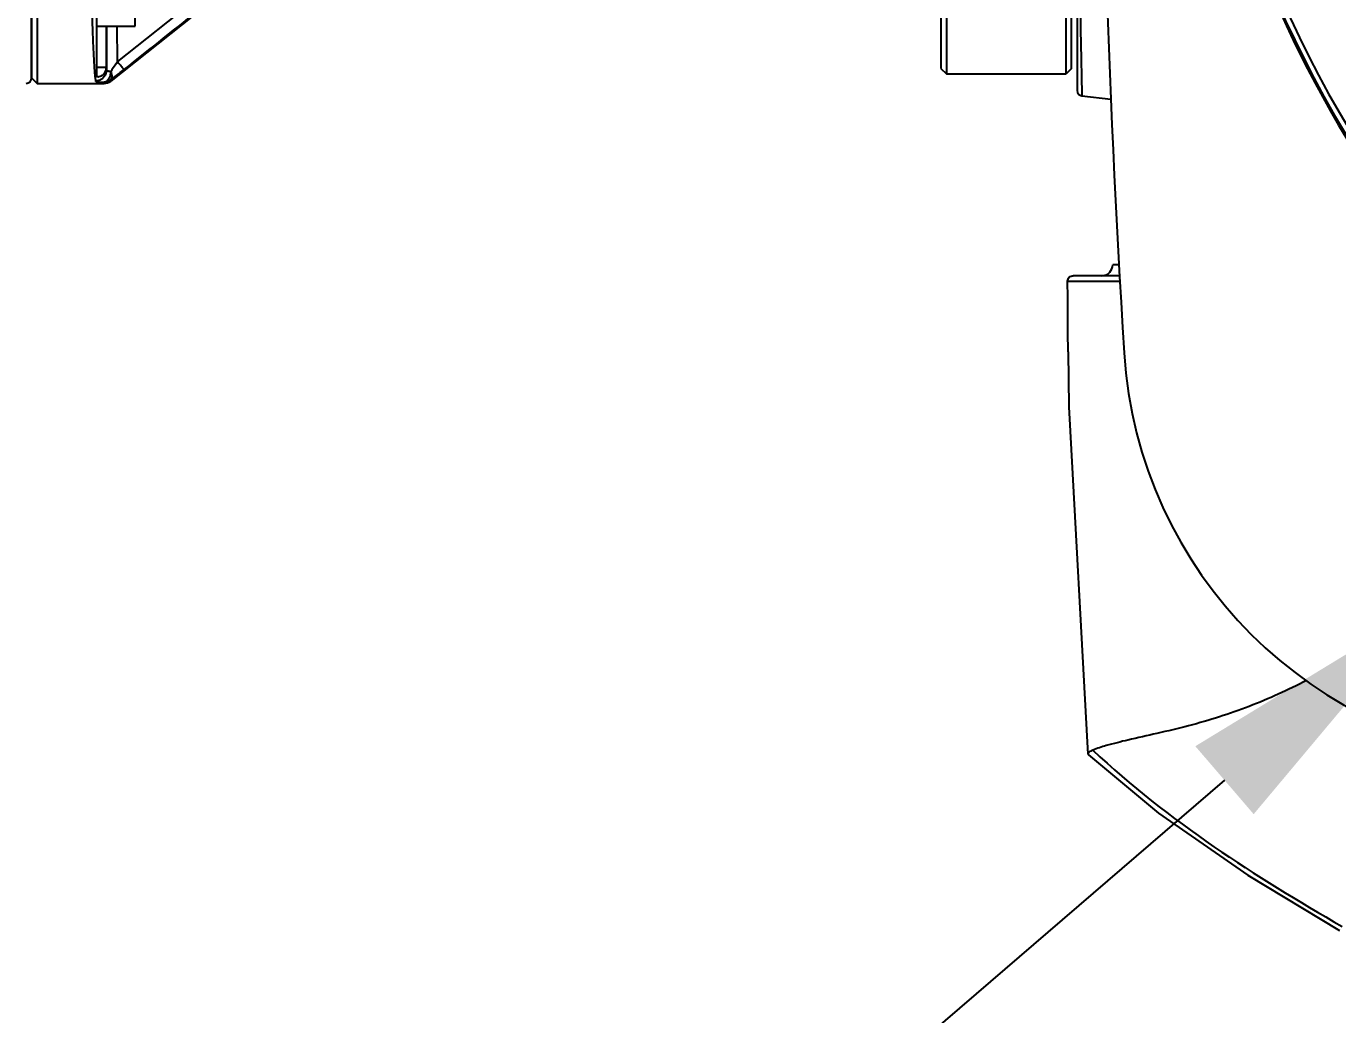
# Model space of a CAD drawing. Header units: millimetres. Extents: x 5828 to 6704, y 123 to 421.
# Drawn here: x 6413.49 to 6419.51, y 306.99 to 311.52 of the extents above; entities that cross this region are included whole.
import ezdxf
from ezdxf import colors
from ezdxf.entities.mleader import LeaderData, LeaderLine
from ezdxf.math import Vec2, Vec3

# ---------------------------------------------------------------- set-up
doc = ezdxf.new("R2010")
doc.units = ezdxf.units.MM
doc.layers.add('外形图', color=7, linetype='Continuous')
doc.layers.add('多重引线', color=7, linetype='Continuous')
doc.styles.add('微软雅黑', font='msyh.ttc', dxfattribs={"height": 1.5})

msp = doc.modelspace()

# ---------------------------------------------------------------- linework, layer by layer
at = {"layer": '外形图', "color": 7, "linetype": 'Continuous'}
for p, q in [((6418.3098, 316.2804), (6418.3098, 311.2305)), ((6413.5098, 316.2235), (6413.5098, 311.2875)), ((6413.5098, 311.2879), (6413.5098, 316.2112)), ((6413.5348, 316.2485), (6413.5348, 311.2625)), ((6417.7098, 316.2046), (6417.7098, 311.3063)), ((6418.2598, 311.3063), (6418.2598, 316.2046)), ((6417.6848, 316.1796), (6417.6848, 311.3313)), ((6418.2848, 311.3313), (6418.2848, 316.1796)), ((6413.8098, 311.2948), (6413.8098, 313.3872)), ((6414.7738, 311.9873), (6413.8735, 311.2733)), ((6413.9848, 311.5249), (6413.9848, 311.8749)), ((6414.2663, 311.652), (6413.9036, 311.3632)), ((6413.8098, 311.5249), (6413.9848, 311.5249)), ((6413.8516, 311.5249), (6413.8516, 311.3376)), ((6413.8535, 311.5249), (6413.8536, 311.3237)), ((6413.9036, 311.3632), (6413.9035, 311.5249)), ((6413.8098, 311.3376), (6413.8516, 311.3376)), ((6417.6848, 311.3313), (6417.7098, 311.3063)), ((6418.2848, 311.3313), (6418.2598, 311.3063)), ((6413.5098, 311.2875), (6413.5348, 311.2625)), ((6413.5348, 311.2625), (6413.8424, 311.2625)), ((6413.8424, 311.2625), (6413.8424, 311.2676)), ((6413.8735, 311.2784), (6413.8735, 311.2733)), ((6417.7098, 311.3063), (6418.2598, 311.3063)), ((6418.332, 311.2058), (6418.4654, 311.1908)), ((6418.5048, 310.4305), (6418.4734, 310.4305)), ((6418.2666, 310.3554), (6418.5087, 310.3552)), ((6418.5074, 310.3805), (6418.2915, 310.3805)), ((6418.2685, 310.0305), (6418.2689, 310.0305)), ((6418.3597, 308.1858), (6418.3622, 308.1815))]:
    msp.add_line(p, q, dxfattribs=at)
for points in [[(6418.3098, 311.2305), (6418.312, 311.2204), (6418.318, 311.2121), (6418.3269, 311.2068), (6418.332, 311.2057)], [(6418.2685, 310.0305), (6418.2726, 309.779), (6418.3598, 308.1858)], [(6418.3622, 308.1815), (6418.6841, 307.9143), (6419.0937, 307.6299), (6419.5145, 307.3758)]]:
    msp.add_lwpolyline(points, dxfattribs=at)
for centre, radius, start, end in [((6424.0598, 313.7555), 5.2754, 43.15717, 316.84283), ((6424.0598, 313.7555), 5.2504, 43.15717, 316.84283), ((6424.0598, 313.7555), 5.282, 128.49498, 231.50502), ((6478.4333, 313.7555), 60.0235, 176.438261, 183.561738), ((6413.4848, 311.2879), 0.025, 271, 0), ((6413.8424, 311.3177), 0.0501, 269.99473, 308.3465), ((6413.8424, 311.3125), 0.05, 270, 308.41442), ((6418.4234, 310.4308), 0.0503, 270.04475, 285.51762), ((6420.5215, 310.1507), 1.9996, 183.55824, 266.62989)]:
    msp.add_arc(centre, radius, start, end, dxfattribs=at)
for points, knots in [([(6418.3197, 313.7555), (6418.3197, 313.592), (6418.3194, 313.2711), (6418.3186, 312.8047), (6418.3182, 312.4352), (6418.319, 312.1615), (6418.32, 311.9772), (6418.3215, 311.8095), (6418.3233, 311.6601), (6418.3254, 311.5304), (6418.3272, 311.4352), (6418.3286, 311.3699), (6418.3294, 311.3295), (6418.3302, 311.2945), (6418.3308, 311.2652), (6418.3311, 311.2442), (6418.3314, 311.2304), (6418.3316, 311.2222), (6418.3318, 311.2156), (6418.3317, 311.2106), (6418.3321, 311.2076), (6418.3318, 311.2061), (6418.332, 311.2057)], [0, 0, 0, 0, 0.192326, 0.377544, 0.548707, 0.627059, 0.699605, 0.765588, 0.82432, 0.875397, 0.918235, 0.936328, 0.952198, 0.965884, 0.977415, 0.986733, 0.990533, 0.993746, 0.996357, 0.998315, 0.999552, 1, 1, 1, 1]), ([(6413.7653, 313.5148), (6413.7657, 313.2662), (6413.7672, 312.9037), (6413.7713, 312.438), (6413.7752, 312.1306), (6413.7797, 311.8622), (6413.7849, 311.6392), (6413.7905, 311.467), (6413.795, 311.3697), (6413.7978, 311.3303)], [0, 0, 0, 0, 0.341291, 0.497701, 0.639529, 0.76338, 0.866287, 0.945791, 1, 1, 1, 1]), ([(6413.7978, 311.3303), (6413.7981, 311.3262), (6413.7992, 311.3123), (6413.8004, 311.2984), (6413.8016, 311.2886)], [0, 0, 0, 0, 0.293187, 1, 1, 1, 1]), ([(6413.8536, 311.3237), (6413.8536, 311.3173), (6413.851, 311.3042), (6413.8398, 311.2877), (6413.8233, 311.2766), (6413.8101, 311.274), (6413.8036, 311.274)], [0, 0, 0, 0, 0.249441, 0.499195, 0.749443, 1, 1, 1, 1]), ([(6413.8516, 311.3376), (6413.8516, 311.3293), (6413.8484, 311.3166), (6413.84, 311.3047), (6413.834, 311.299), (6413.8284, 311.2947), (6413.8214, 311.2923), (6413.8154, 311.2916), (6413.8098, 311.2929), (6413.8098, 311.2948)], [0, 0, 0, 0, 0.354279, 0.532726, 0.622118, 0.708977, 0.834524, 0.919555, 1, 1, 1, 1]), ([(6413.873, 311.3161), (6413.8727, 311.31), (6413.8709, 311.2983), (6413.8644, 311.2829), (6413.8549, 311.2716), (6413.8464, 311.2679), (6413.8424, 311.2676)], [0, 0, 0, 0, 0.298065, 0.571721, 0.804877, 1, 1, 1, 1]), ([(6413.8536, 311.3237), (6413.8534, 311.3247), (6413.8527, 311.3293), (6413.8521, 311.3339), (6413.8516, 311.3376)], [0, 0, 0, 0, 0.213855, 1, 1, 1, 1]), ([(6413.873, 311.3161), (6413.8703, 311.3165), (6413.8654, 311.3173), (6413.8589, 311.3189), (6413.8538, 311.3214), (6413.8536, 311.3237)], [0, 0, 0, 0, 0.382254, 0.677788, 1, 1, 1, 1]), ([(6413.9036, 311.3632), (6413.9011, 311.3592), (6413.8911, 311.3434), (6413.8809, 311.3277), (6413.873, 311.3161)], [0, 0, 0, 0, 0.25469, 1, 1, 1, 1]), ([(6413.873, 311.3161), (6413.8747, 311.3124), (6413.8792, 311.3008), (6413.8798, 311.2844), (6413.8735, 311.2784)], [0, 0, 0, 0, 0.321649, 1, 1, 1, 1]), ([(6413.8735, 311.2784), (6413.8783, 311.282), (6413.8989, 311.2976), (6413.9192, 311.3135), (6413.9347, 311.3258)], [0, 0, 0, 0, 0.233323, 1, 1, 1, 1]), ([(6413.9036, 311.3632), (6413.9074, 311.3585), (6413.9129, 311.3516), (6413.92, 311.3429), (6413.9245, 311.3374), (6413.9284, 311.3328), (6413.9313, 311.3293), (6413.9333, 311.3272), (6413.9343, 311.326), (6413.9347, 311.3258)], [0, 0, 0, 0, 0.374222, 0.54348, 0.692647, 0.816665, 0.911316, 0.973043, 1, 1, 1, 1]), ([(6413.8016, 311.2886), (6413.8017, 311.2872), (6413.8023, 311.2823), (6413.803, 311.2774), (6413.8036, 311.274)], [0, 0, 0, 0, 0.287088, 1, 1, 1, 1]), ([(6413.8036, 311.274), (6413.8037, 311.2735), (6413.8047, 311.2726), (6413.8082, 311.2712), (6413.8156, 311.2698), (6413.8276, 311.2685), (6413.837, 311.2679), (6413.8424, 311.2676)], [0, 0, 0, 0, 0.033574, 0.090405, 0.287358, 0.594648, 1, 1, 1, 1]), ([(6418.2665, 310.3554), (6418.2665, 310.3618), (6418.2718, 310.3752), (6418.2851, 310.3804), (6418.2915, 310.3805)], [0, 0, 0, 0, 0.500052, 1, 1, 1, 1]), ([(6418.2689, 310.0305), (6418.2685, 310.0576), (6418.267, 310.1252), (6418.2678, 310.2336), (6418.2666, 310.3148), (6418.2665, 310.3554)], [0, 0, 0, 0, 0.250004, 0.624999, 1, 1, 1, 1]), ([(6419.3637, 308.5232), (6419.2783, 308.4784), (6419.1457, 308.4193), (6418.9629, 308.3551), (6418.8215, 308.3141), (6418.681, 308.2809), (6418.5542, 308.2532), (6418.4558, 308.2286), (6418.4019, 308.2122), (6418.3822, 308.2033)], [0, 0, 0, 0, 0.279579, 0.419262, 0.561257, 0.705929, 0.837518, 0.937186, 1, 1, 1, 1]), ([(6418.3822, 308.2033), (6418.3762, 308.2007), (6418.3678, 308.1973), (6418.3594, 308.189), (6418.3597, 308.1858)], [0, 0, 0, 0, 0.66809, 1, 1, 1, 1]), ([(6418.3824, 308.2033), (6418.5553, 308.0414), (6418.9256, 307.752), (6419.3266, 307.5105), (6419.5264, 307.3948)], [0, 0, 0, 0, 0.506405, 1, 1, 1, 1])]:
    msp.add_open_spline(points, degree=3, knots=knots, dxfattribs=at)
for points in [[(6413.9347, 311.3258), (6414.0556, 311.4221), (6414.1765, 311.5184), (6414.2973, 311.6147)], [(6418.4598, 310.3962), (6418.4683, 310.4051), (6418.4734, 310.4182), (6418.4734, 310.4305)], [(6418.4234, 310.3805), (6418.4366, 310.3805), (6418.4508, 310.3866), (6418.4598, 310.3962)]]:
    msp.add_open_spline(points, degree=3, dxfattribs=at)

# ---------------------------------------------------------------- leaders
at = {"layer": '多重引线'}
ml = msp.add_multileader_mtext('Standard', dxfattribs=at)
ml.set_content('\\A1;2×{\\C256;Φ6H7({\\H0.7x;\\S+0.012^   0;}) through}', style='微软雅黑')
ml.set_leader_properties()
ml.build(insert=Vec2(0, 0))
ml.multileader.update_dxf_attribs({"text_left_attachment_type": 5, "text_right_attachment_type": 5, "dogleg_length": 1, "arrow_head_size": 1.25})
ctx = ml.context
ctx.base_point, ctx.char_height, ctx.arrow_head_size, ctx.landing_gap_size, ctx.plane_origin = Vec3(6388.7511, 302.6315), 1.5, 1.25, 0.5, Vec3(6419.9348, 308.8805)
ctx.left_attachment, ctx.right_attachment, ctx.text_align_type = 5, 5, 2
notes = []
notes.append((ctx, [(0, (1, 1, 0), (6412.6631, 302.6315), (-1, 0), 1, [(0, [(6419.9348, 308.8805)], 0, [])])]))
ctx.mtext.insert, ctx.mtext.alignment, ctx.mtext.flow_direction = Vec3(6411.1631, 305.6619), 3, 5
for ctx, leaders in notes:
    for number, flags, end, landing, length, lines in leaders:
        leader = LeaderData()
        leader.index, (leader.has_last_leader_line, leader.has_dogleg_vector, leader.attachment_direction) = number, flags
        leader.last_leader_point, leader.dogleg_vector, leader.dogleg_length = Vec3(end), Vec3(landing), length
        for number, points, colour, breaks in lines:
            line = LeaderLine()
            line.index, line.vertices, line.color, line.breaks = number, Vec3.list(points), colors.encode_raw_color(colour), breaks
            leader.lines.append(line)
        ctx.leaders.append(leader)

doc.saveas('drawing.dxf')
